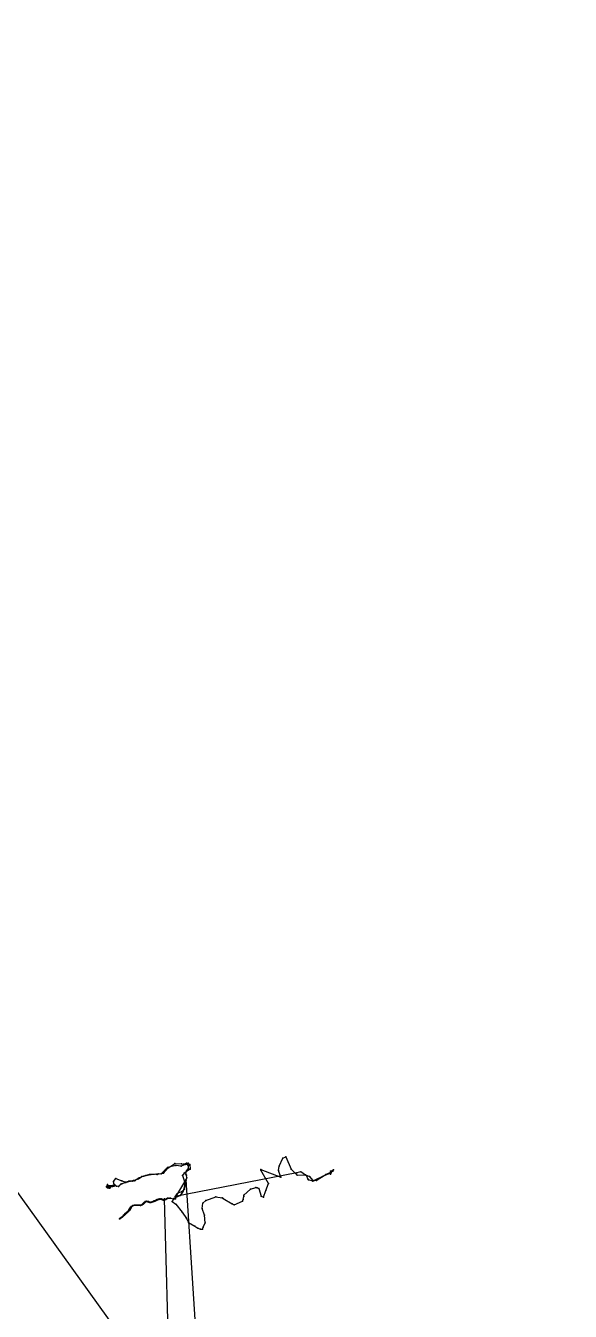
# Model space of a CAD drawing. Header units: metres. Extents: x 534009 to 558760, y 1823984 to 1869097.
# Drawn here: x 548888 to 558443, y 1846535 to 1869090 of the extents above; entities that cross this region are included whole.
import ezdxf

# ---------------------------------------------------------------- set-up
doc = ezdxf.new("R2010")
doc.units = ezdxf.units.M
doc.header["$MEASUREMENT"] = 0
doc.layers.add('Unknown_Line_Type', color=7, linetype='Continuous')
doc.layers.add('Unknown_Point_Feature', color=7, linetype='Continuous')

msp = doc.modelspace()

# ---------------------------------------------------------------- linework, layer by layer
at = {"layer": 'Unknown_Line_Type', "color": 4}
for points in [[(558443, 1835129, 299), (534042, 1869090, 423)], [(551585, 1838963, 410), (551325, 1848508, 425), (551322, 1848510, 432), (551325, 1848508, 438), (551332, 1848494, 485), (551331, 1848490, 503), (551331, 1848490, 507), (551330, 1848491, 508), (551324, 1848490, 509), (551316, 1848487, 509), (551315, 1848487, 509), (551310, 1848486, 508), (551302, 1848487, 508), (551294, 1848492, 510), (551292, 1848493, 510), (551274, 1848499, 511), (551263, 1848503, 511), (551251, 1848504, 511), (551245, 1848503, 511), (551246, 1848502, 511), (551234, 1848500, 511), (551223, 1848497, 511), (551223, 1848497, 511), (551212, 1848495, 511), (551202, 1848491, 512), (551201, 1848491, 512), (551188, 1848487, 513), (551177, 1848480, 514), (551167, 1848475, 515), (551154, 1848468, 514), (551136, 1848461, 514), (551119, 1848455, 515), (551099, 1848448, 516), (551081, 1848446, 517), (551066, 1848446, 517), (551047, 1848449, 513), (551030, 1848456, 512), (551019, 1848460, 511), (551004, 1848461, 514), (550986, 1848452, 515), (550973, 1848440, 518), (550961, 1848426, 521), (550947, 1848415, 521), (550931, 1848405, 521), (550912, 1848397, 518), (550893, 1848394, 513), (550874, 1848396, 510), (550859, 1848397, 508), (550843, 1848398, 508), (550841, 1848398, 508), (550823, 1848399, 510), (550814, 1848399, 510), (550796, 1848398, 509), (550780, 1848393, 511), (550767, 1848389, 513), (550758, 1848381, 515), (550751, 1848375, 516), (550744, 1848366, 518), (550738, 1848354, 521), (550730, 1848338, 524), (550728, 1848335, 524), (550721, 1848320, 526), (550713, 1848308, 526), (550700, 1848297, 530), (550690, 1848288, 532), (550683, 1848283, 533), (550669, 1848270, 531), (550659, 1848263, 528), (550656, 1848258, 530), (550646, 1848251, 528), (550637, 1848239, 530), (550629, 1848231, 533), (550621, 1848223, 535), (550611, 1848215, 533), (550600, 1848204, 530), (550594, 1848198, 526), (550584, 1848195, 521), (550581, 1848189, 518), (550565, 1848179, 514), (550556, 1848171, 513), (550547, 1848166, 513), (550544, 1848161, 513), (550542, 1848160, 514), (550538, 1848156, 515), (550536, 1848154, 517), (550539, 1848157, 516), (550547, 1848166, 515), (550558, 1848177, 515), (550564, 1848182, 515), (550582, 1848194, 514), (550597, 1848205, 515), (550607, 1848219, 519), (550621, 1848233, 519), (550636, 1848248, 519), (550649, 1848261, 526), (550660, 1848270, 532), (550676, 1848284, 538), (550691, 1848298, 542), (550700, 1848313, 545), (550707, 1848330, 551), (550707, 1848331, 551), (550720, 1848353, 546), (550739, 1848375, 541), (550770, 1848390, 536), (550772, 1848391, 536), (550800, 1848395, 533), (550834, 1848398, 513), (550858, 1848397, 510), (550880, 1848396, 513), (550901, 1848393, 515), (550913, 1848396, 517), (550931, 1848406, 517), (550942, 1848418, 516), (550954, 1848431, 517), (550968, 1848445, 516), (550987, 1848459, 513), (550992, 1848461, 510), (551016, 1848466, 502), (551041, 1848461, 499), (551062, 1848452, 499), (551085, 1848450, 498), (551107, 1848455, 497), (551128, 1848465, 498), (551144, 1848472, 497), (551167, 1848479, 496), (551185, 1848490, 496), (551197, 1848494, 499), (551218, 1848501, 500), (551240, 1848506, 500), (551263, 1848507, 500), (551275, 1848502, 500), (551297, 1848494, 502), (551312, 1848489, 507), (551330, 1848490, 513), (551346, 1848496, 513), (551352, 1848501, 515), (551358, 1848506, 510), (551359, 1848509, 509), (551375, 1848515, 509), (551375, 1848518, 509), (551380, 1848518, 509), (551388, 1848520, 510), (551419, 1848518, 512), (551429, 1848518, 513), (551490, 1848505, 518), (551518, 1848506, 524), (551515, 1848522, 527), (551513, 1848522, 526), (551512, 1848522, 526), (551511, 1848521, 525), (551511, 1848521, 524), (551512, 1848522, 523), (551513, 1848522, 521), (551513, 1848521, 519), (551514, 1848520, 519), (551512, 1848525, 519), (551520, 1848558, 519), (551545, 1848596, 521), (551572, 1848616, 522), (551624, 1848631, 524), (551672, 1848679, 526), (551685, 1848733, 531), (551681, 1848734, 535), (551681, 1848758, 538), (551682, 1848782, 538), (551714, 1848876, 538), (551708, 1848921, 539), (551700, 1848939, 541), (551708, 1849001, 546), (551744, 1849041, 550), (551744, 1849091, 558), (551734, 1849100, 561), (551725, 1849108, 563), (551684, 1849108, 569), (551613, 1849082, 576), (551525, 1849093, 582), (551375, 1849059, 585), (551340, 1849022, 587), (551266, 1848945, 592), (551193, 1848933, 597), (551178, 1848938, 598), (551072, 1848934, 599), (551059, 1848932, 599), (550962, 1848908, 599), (550880, 1848877, 599), (550807, 1848829, 598), (550793, 1848823, 598), (550766, 1848821, 598), (550755, 1848817, 598), (550721, 1848818, 597), (550701, 1848818, 597), (550698, 1848817, 597), (550643, 1848792, 598), (550575, 1848770, 600), (550556, 1848763, 600), (550532, 1848743, 602), (550514, 1848725, 604), (550482, 1848730, 610), (550451, 1848744, 615), (550383, 1848735, 619), (550371, 1848734, 620), (550334, 1848735, 625), (550332, 1848731, 623), (550330, 1848730, 622), (550327, 1848731, 625), (550322, 1848730, 625), (550320, 1848730, 626), (550320, 1848729, 627), (550317, 1848728, 627), (550317, 1848725, 628), (550317, 1848722, 629), (550318, 1848722, 628), (550324, 1848729, 628), (550330, 1848731, 628), (550335, 1848733, 626), (550330, 1848730, 626), (550325, 1848737, 627), (550325, 1848741, 627), (550325, 1848756, 626), (550323, 1848761, 628), (550325, 1848756, 625), (550323, 1848749, 625), (550323, 1848744, 625), (550320, 1848735, 625), (550318, 1848727, 625), (550315, 1848725, 624), (550312, 1848723, 625), (550313, 1848722, 626), (550314, 1848723, 627), (550315, 1848722, 628), (550314, 1848722, 630), (550312, 1848719, 628), (550313, 1848719, 627), (550312, 1848720, 626), (550311, 1848719, 627), (550308, 1848718, 628), (550309, 1848720, 628), (550311, 1848721, 627), (550311, 1848722, 627), (550317, 1848724, 626), (550334, 1848735, 625), (550333, 1848733, 624), (550331, 1848731, 624), (550333, 1848732, 623), (550334, 1848733, 624), (550337, 1848731, 623), (550334, 1848733, 623), (550332, 1848735, 624), (550330, 1848735, 625), (550332, 1848734, 623), (550332, 1848735, 623), (550333, 1848736, 629), (550334, 1848736, 627), (550334, 1848732, 624), (550334, 1848731, 624), (550335, 1848731, 625), (550333, 1848735, 623), (550331, 1848731, 622), (550332, 1848733, 623), (550319, 1848725, 621), (550313, 1848725, 622), (550309, 1848722, 625), (550306, 1848722, 622), (550309, 1848722, 620), (550306, 1848721, 625), (550308, 1848720, 625), (550307, 1848721, 626), (550308, 1848721, 625), (550307, 1848722, 625), (550306, 1848723, 628), (550307, 1848722, 623), (550308, 1848717, 622), (550309, 1848721, 619), (550310, 1848723, 620), (550316, 1848724, 620), (550319, 1848725, 620), (550327, 1848718, 618), (550320, 1848710, 618), (550314, 1848710, 618), (550325, 1848702, 620), (550334, 1848701, 621), (550345, 1848698, 621), (550355, 1848696, 622), (550356, 1848696, 622), (550373, 1848698, 625), (550372, 1848699, 627), (550371, 1848701, 629), (550357, 1848698, 628), (550337, 1848698, 624), (550324, 1848703, 620), (550332, 1848712, 616), (550360, 1848720, 616), (550388, 1848725, 616), (550412, 1848725, 615), (550432, 1848730, 614), (550447, 1848733, 613), (550456, 1848742, 613), (550454, 1848745, 613), (550447, 1848757, 614), (550452, 1848753, 614), (550447, 1848749, 614), (550441, 1848747, 614), (550438, 1848745, 614), (550417, 1848739, 615), (550408, 1848738, 614), (550403, 1848737, 614), (550398, 1848736, 616), (550392, 1848737, 618), (550383, 1848735, 619), (550373, 1848735, 620), (550352, 1848733, 621), (550334, 1848735, 625), (550332, 1848733, 624), (550331, 1848732, 626), (550335, 1848732, 625), (550355, 1848729, 624), (550427, 1848742, 620), (550453, 1848744, 616), (550451, 1848744, 616), (550446, 1848747, 616), (550442, 1848756, 615), (550430, 1848813, 613), (550472, 1848866, 608), (550575, 1848823, 606), (550647, 1848803, 603), (550674, 1848807, 603), (550781, 1848831, 603), (550866, 1848860, 604), (550927, 1848900, 604), (550998, 1848918, 606), (551084, 1848932, 607), (551210, 1848945, 607), (551308, 1848956, 604), (551382, 1849043, 596), (551505, 1849126, 593), (551621, 1849120, 591), (551654, 1849116, 590), (551712, 1849135, 587), (551738, 1849134, 585), (551767, 1849111, 582), (551775, 1849029, 572), (551669, 1848957, 546), (551641, 1848917, 531), (551688, 1848775, 535), (551653, 1848642, 526), (551597, 1848564, 523), (551485, 1848515, 522), (551460, 1848462, 522), (551523, 1848412, 523), (551635, 1848271, 521), (551708, 1848162, 526), (551742, 1848091, 527), (551853, 1848030, 526), (551906, 1847995, 526), (551954, 1847977, 526), (551989, 1847976, 526), (551999, 1848013, 525), (552035, 1848088, 521), (552025, 1848223, 517), (551985, 1848339, 517), (551996, 1848432, 518), (552050, 1848480, 518), (552223, 1848540, 519), (552336, 1848523, 517), (552352, 1848513, 517), (552512, 1848419, 516), (552545, 1848402, 516), (552690, 1848466, 515), (552704, 1848499, 515), (552717, 1848549, 514), (552717, 1848574, 513), (552832, 1848680, 506), (552928, 1848705, 505), (552950, 1848703, 504), (552980, 1848692, 503), (553021, 1848553, 480), (553058, 1848535, 488), (553102, 1848653, 490), (553148, 1848776, 494), (553011, 1849011, 503), (553013, 1849021, 501), (553362, 1848890, 447), (553322, 1849004, 460), (553337, 1849082, 458), (553401, 1849219, 463), (553452, 1849245, 463), (553544, 1849026, 488), (553649, 1848922, 493), (553799, 1848927, 489), (553867, 1848899, 489), (553919, 1848834, 489), (553992, 1848831, 488), (554003, 1848840, 488), (554154, 1848932, 488), (554274, 1848994, 492), (554288, 1849016, 489), (554256, 1848996, 487), (554253, 1848985, 487), (554251, 1848986, 487), (554254, 1848987, 487), (554245, 1848982, 487), (554240, 1848994, 486), (554251, 1848986, 486), (554242, 1848985, 486), (554239, 1848993, 487), (554238, 1848994, 487), (554235, 1848940, 487), (554244, 1848981, 487), (554245, 1848980, 487), (554249, 1848986, 488), (554248, 1848979, 488), (554239, 1848986, 493), (554245, 1848976, 501), (554251, 1848984, 494), (554250, 1848988, 491), (554252, 1848990, 489), (554247, 1848985, 489), (554248, 1848963, 490), (554237, 1848956, 489), (554106, 1848904, 482), (553948, 1848827, 474), (553925, 1848820, 473), (553850, 1848839, 469), (553841, 1848860, 467), (553820, 1848903, 464), (553718, 1848982, 463), (553646, 1848966, 468), (551512, 1848548, 521), (551511, 1848548, 521), (551512, 1848548, 525), (551512, 1848549, 526), (551506, 1848514, 519), (551507, 1848513, 530), (551507, 1848514, 530), (551682, 1848807, 539), (551684, 1848808, 538), (551684, 1848808, 537), (551685, 1848806, 540), (551691, 1848815, 540), (551692, 1848823, 543), (551696, 1848828, 541), (551699, 1848829, 541), (551699, 1848839, 539), (551701, 1848838, 540), (551700, 1848840, 541), (551699, 1848841, 541), (551698, 1848842, 539), (551696, 1848839, 538), (551696, 1848838, 538), (551696, 1848840, 539), (553295, 1824054, 442)]]:
    msp.add_polyline3d(points, dxfattribs=at)
at = {"layer": 'Unknown_Point_Feature'}
for p in [(551375, 1849059, 585), (551505, 1849126, 593), (551525, 1849093, 582), (551613, 1849082, 576), (551621, 1849120, 591), (551654, 1849116, 590), (551684, 1849108, 569), (551712, 1849135, 587), (551725, 1849108, 563), (551734, 1849100, 561), (551738, 1849134, 585), (551744, 1849091, 558), (551767, 1849111, 582), (553337, 1849082, 458), (553401, 1849219, 463), (553452, 1849245, 463), (550472, 1848866, 608), (550575, 1848823, 606), (550766, 1848821, 598), (550781, 1848831, 603), (550793, 1848823, 598), (550807, 1848829, 598), (550866, 1848860, 604), (550880, 1848877, 599), (550927, 1848900, 604), (550962, 1848908, 599), (550998, 1848918, 606), (551059, 1848932, 599), (551072, 1848934, 599), (551084, 1848932, 607), (551178, 1848938, 598), (551193, 1848933, 597), (551210, 1848945, 607), (551266, 1848945, 592), (551308, 1848956, 604), (551340, 1849022, 587), (551382, 1849043, 596), (551641, 1848917, 531), (551669, 1848957, 546), (551692, 1848823, 543), (551696, 1848840, 539), (551696, 1848839, 538), (551696, 1848838, 538), (551696, 1848828, 541), (551698, 1848842, 539), (551699, 1848841, 541), (551699, 1848839, 539), (551699, 1848829, 541), (551700, 1848939, 541), (551700, 1848840, 541), (551701, 1848838, 540), (551708, 1849001, 546), (551708, 1848921, 539), (551714, 1848876, 538), (551744, 1849041, 550), (551775, 1849029, 572), (553011, 1849011, 503), (553013, 1849021, 501), (553322, 1849004, 460), (553362, 1848890, 447), (553544, 1849026, 488), (553646, 1848966, 468), (553649, 1848922, 493), (553718, 1848982, 463), (553799, 1848927, 489), (553820, 1848903, 464), (553841, 1848860, 467), (553850, 1848839, 469), (553867, 1848899, 489), (553919, 1848834, 489), (553948, 1848827, 474), (553992, 1848831, 488), (554003, 1848840, 488), (554106, 1848904, 482), (554154, 1848932, 488), (554235, 1848940, 487), (554237, 1848956, 489), (554238, 1848994, 487), (554239, 1848993, 487), (554239, 1848986, 493), (554240, 1848994, 486), (554242, 1848985, 486), (554244, 1848981, 487), (554245, 1848982, 487), (554245, 1848980, 487), (554245, 1848976, 501), (554247, 1848985, 489), (554248, 1848979, 488), (554248, 1848963, 490), (554249, 1848986, 488), (554250, 1848988, 491), (554251, 1848986, 487), (554251, 1848986, 486), (554251, 1848984, 494), (554252, 1848990, 489), (554253, 1848985, 487), (554254, 1848987, 487), (554256, 1848996, 487), (554274, 1848994, 492), (554288, 1849016, 489), (550306, 1848723, 628), (550306, 1848722, 622), (550306, 1848721, 625), (550307, 1848722, 625), (550307, 1848722, 623), (550307, 1848721, 626), (550308, 1848721, 625), (550308, 1848720, 625), (550308, 1848718, 628), (550308, 1848717, 622), (550309, 1848722, 625), (550309, 1848722, 620), (550309, 1848721, 619), (550309, 1848720, 628), (550310, 1848723, 620), (550311, 1848722, 627), (550311, 1848721, 627), (550311, 1848719, 627), (550312, 1848723, 625), (550312, 1848720, 626), (550312, 1848719, 628), (550313, 1848725, 622), (550313, 1848722, 626), (550313, 1848719, 627), (550314, 1848723, 627), (550314, 1848722, 630), (550314, 1848710, 618), (550315, 1848725, 624), (550315, 1848722, 628), (550316, 1848724, 620), (550317, 1848728, 627), (550317, 1848725, 628), (550317, 1848724, 626), (550317, 1848722, 629), (550318, 1848727, 625), (550318, 1848722, 628), (550319, 1848725, 621), (550319, 1848725, 620), (550320, 1848735, 625), (550320, 1848730, 626), (550320, 1848729, 627), (550320, 1848710, 618), (550322, 1848730, 625), (550323, 1848761, 628), (550323, 1848749, 625), (550323, 1848744, 625), (550324, 1848729, 628), (550324, 1848703, 620), (550325, 1848756, 626), (550325, 1848756, 625), (550325, 1848741, 627), (550325, 1848737, 627), (550325, 1848702, 620), (550327, 1848731, 625), (550327, 1848718, 618), (550330, 1848735, 625), (550330, 1848731, 628), (550330, 1848730, 622), (550330, 1848730, 626), (550331, 1848732, 626), (550331, 1848731, 624), (550331, 1848731, 622), (550332, 1848735, 624), (550332, 1848735, 623), (550332, 1848734, 623), (550332, 1848733, 623), (550332, 1848733, 624), (550332, 1848731, 623), (550332, 1848712, 616), (550333, 1848736, 629), (550333, 1848735, 623), (550333, 1848733, 624), (550333, 1848732, 623), (550334, 1848736, 627), (550334, 1848735, 625), (550334, 1848735, 625), (550334, 1848735, 625), (550334, 1848733, 624), (550334, 1848733, 623), (550334, 1848732, 624), (550334, 1848731, 624), (550334, 1848701, 621), (550335, 1848733, 626), (550335, 1848732, 625), (550335, 1848731, 625), (550337, 1848731, 623), (550337, 1848698, 624), (550345, 1848698, 621), (550352, 1848733, 621), (550355, 1848729, 624), (550355, 1848696, 622), (550356, 1848696, 622), (550357, 1848698, 628), (550360, 1848720, 616), (550371, 1848734, 620), (550371, 1848701, 629), (550372, 1848699, 627), (550373, 1848735, 620), (550373, 1848698, 625), (550383, 1848735, 619), (550383, 1848735, 619), (550388, 1848725, 616), (550392, 1848737, 618), (550398, 1848736, 616), (550403, 1848737, 614), (550408, 1848738, 614), (550412, 1848725, 615), (550417, 1848739, 615), (550427, 1848742, 620), (550430, 1848813, 613), (550432, 1848730, 614), (550438, 1848745, 614), (550441, 1848747, 614), (550442, 1848756, 615), (550446, 1848747, 616), (550447, 1848757, 614), (550447, 1848749, 614), (550447, 1848733, 613), (550451, 1848744, 615), (550451, 1848744, 616), (550452, 1848753, 614), (550453, 1848744, 616), (550454, 1848745, 613), (550456, 1848742, 613), (550482, 1848730, 610), (550514, 1848725, 604), (550532, 1848743, 602), (550556, 1848763, 600), (550575, 1848770, 600), (550643, 1848792, 598), (550647, 1848803, 603), (550674, 1848807, 603), (550698, 1848817, 597), (550701, 1848818, 597), (550721, 1848818, 597), (550755, 1848817, 598), (551545, 1848596, 521), (551572, 1848616, 522), (551624, 1848631, 524), (551653, 1848642, 526), (551672, 1848679, 526), (551681, 1848758, 538), (551681, 1848734, 535), (551682, 1848807, 539), (551682, 1848782, 538), (551684, 1848808, 538), (551684, 1848808, 537), (551685, 1848806, 540), (551685, 1848733, 531), (551688, 1848775, 535), (551691, 1848815, 540), (552832, 1848680, 506), (552928, 1848705, 505), (552950, 1848703, 504), (552980, 1848692, 503), (553102, 1848653, 490), (553148, 1848776, 494), (553925, 1848820, 473), (550739, 1848375, 541), (550751, 1848375, 516), (550758, 1848381, 515), (550767, 1848389, 513), (550770, 1848390, 536), (550772, 1848391, 536), (550780, 1848393, 511), (550796, 1848398, 509), (550800, 1848395, 533), (550814, 1848399, 510), (550823, 1848399, 510), (550834, 1848398, 513), (550841, 1848398, 508), (550843, 1848398, 508), (550858, 1848397, 510), (550859, 1848397, 508), (550874, 1848396, 510), (550880, 1848396, 513), (550893, 1848394, 513), (550901, 1848393, 515), (550912, 1848397, 518), (550913, 1848396, 517), (550931, 1848406, 517), (550931, 1848405, 521), (550942, 1848418, 516), (550947, 1848415, 521), (550954, 1848431, 517), (550961, 1848426, 521), (550968, 1848445, 516), (550973, 1848440, 518), (550986, 1848452, 515), (550987, 1848459, 513), (550992, 1848461, 510), (551004, 1848461, 514), (551016, 1848466, 502), (551019, 1848460, 511), (551030, 1848456, 512), (551041, 1848461, 499), (551047, 1848449, 513), (551062, 1848452, 499), (551066, 1848446, 517), (551081, 1848446, 517), (551085, 1848450, 498), (551099, 1848448, 516), (551107, 1848455, 497), (551119, 1848455, 515), (551128, 1848465, 498), (551136, 1848461, 514), (551144, 1848472, 497), (551154, 1848468, 514), (551167, 1848479, 496), (551167, 1848475, 515), (551177, 1848480, 514), (551185, 1848490, 496), (551188, 1848487, 513), (551197, 1848494, 499), (551201, 1848491, 512), (551202, 1848491, 512), (551212, 1848495, 511), (551218, 1848501, 500), (551223, 1848497, 511), (551223, 1848497, 511), (551234, 1848500, 511), (551240, 1848506, 500), (551245, 1848503, 511), (551246, 1848502, 511), (551251, 1848504, 511), (551263, 1848507, 500), (551263, 1848503, 511), (551274, 1848499, 511), (551275, 1848502, 500), (551292, 1848493, 510), (551294, 1848492, 510), (551297, 1848494, 502), (551302, 1848487, 508), (551310, 1848486, 508), (551312, 1848489, 507), (551315, 1848487, 509), (551316, 1848487, 509), (551322, 1848510, 432), (551324, 1848490, 509), (551325, 1848508, 425), (551325, 1848508, 438), (551330, 1848491, 508), (551330, 1848490, 513), (551331, 1848490, 503), (551331, 1848490, 507), (551332, 1848494, 485), (551346, 1848496, 513), (551352, 1848501, 515), (551358, 1848506, 510), (551359, 1848509, 509), (551375, 1848518, 509), (551375, 1848515, 509), (551380, 1848518, 509), (551388, 1848520, 510), (551419, 1848518, 512), (551429, 1848518, 513), (551460, 1848462, 522), (551485, 1848515, 522), (551490, 1848505, 518), (551506, 1848514, 519), (551507, 1848514, 530), (551507, 1848513, 530), (551511, 1848548, 521), (551511, 1848521, 525), (551511, 1848521, 524), (551512, 1848549, 526), (551512, 1848548, 521), (551512, 1848548, 525), (551512, 1848525, 519), (551512, 1848522, 526), (551512, 1848522, 523), (551513, 1848522, 526), (551513, 1848522, 521), (551513, 1848521, 519), (551514, 1848520, 519), (551515, 1848522, 527), (551518, 1848506, 524), (551520, 1848558, 519), (551523, 1848412, 523), (551597, 1848564, 523), (551996, 1848432, 518), (552050, 1848480, 518), (552223, 1848540, 519), (552336, 1848523, 517), (552352, 1848513, 517), (552512, 1848419, 516), (552545, 1848402, 516), (552690, 1848466, 515), (552704, 1848499, 515), (552717, 1848574, 513), (552717, 1848549, 514), (553021, 1848553, 480), (553058, 1848535, 488), (550536, 1848154, 517), (550538, 1848156, 515), (550539, 1848157, 516), (550542, 1848160, 514), (550544, 1848161, 513), (550547, 1848166, 513), (550547, 1848166, 515), (550556, 1848171, 513), (550558, 1848177, 515), (550564, 1848182, 515), (550565, 1848179, 514), (550581, 1848189, 518), (550582, 1848194, 514), (550584, 1848195, 521), (550594, 1848198, 526), (550597, 1848205, 515), (550600, 1848204, 530), (550607, 1848219, 519), (550611, 1848215, 533), (550621, 1848233, 519), (550621, 1848223, 535), (550629, 1848231, 533), (550636, 1848248, 519), (550637, 1848239, 530), (550646, 1848251, 528), (550649, 1848261, 526), (550656, 1848258, 530), (550659, 1848263, 528), (550660, 1848270, 532), (550669, 1848270, 531), (550676, 1848284, 538), (550683, 1848283, 533), (550690, 1848288, 532), (550691, 1848298, 542), (550700, 1848313, 545), (550700, 1848297, 530), (550707, 1848331, 551), (550707, 1848330, 551), (550713, 1848308, 526), (550720, 1848353, 546), (550721, 1848320, 526), (550728, 1848335, 524), (550730, 1848338, 524), (550738, 1848354, 521), (550744, 1848366, 518), (551635, 1848271, 521), (551708, 1848162, 526), (551985, 1848339, 517), (552025, 1848223, 517), (551742, 1848091, 527), (551853, 1848030, 526), (551906, 1847995, 526), (551954, 1847977, 526), (551989, 1847976, 526), (551999, 1848013, 525), (552035, 1848088, 521)]:
    msp.add_point(p, dxfattribs=at)

doc.saveas('drawing.dxf')
